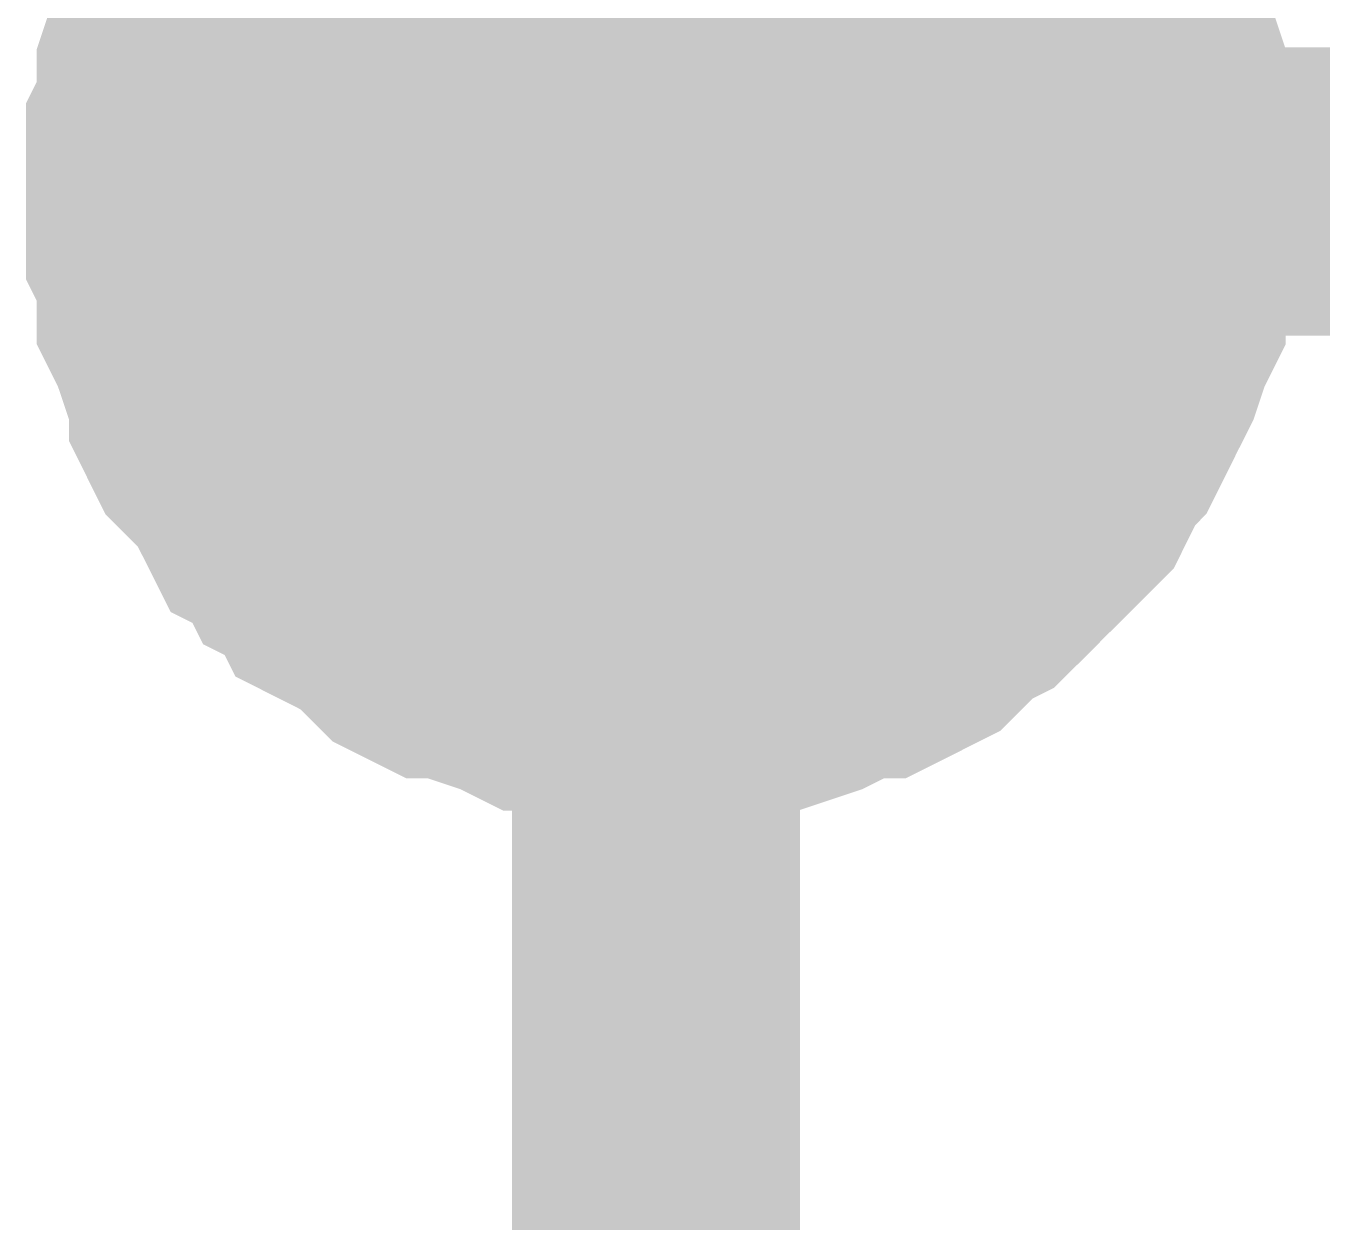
# Model space of a CAD drawing. Header units: inches. Extents: x 0 to 432, y 0 to 280.
# Drawn here: x 337.166 to 338.514, y 59.884 to 61.128 of the extents above; entities that cross this region are included whole.
import ezdxf

# ---------------------------------------------------------------- set-up
doc = ezdxf.new("R2010")
doc.units = ezdxf.units.IN
doc.layers.add('Sheet', color=255, linetype='Continuous')

msp = doc.modelspace()

# ---------------------------------------------------------------- linework, layer by layer
at = {"layer": 'Sheet'}
for points in [[(345.4467, 71.119, 0.2997, 0.2997, 0), (337.8211, 71.119, 0.2997, 0.2997, 0), (337.8211, 60.9559, 0.2997, 0.2997, 0), (342.9086, 60.9559, 0.2997, 0.2997, 0)], [(337.3157, 60.9559, 0.2997, 0.2997, 0), (337.3157, 60.9784, 0.2997, 0.2997, 0), (337.3157, 61.0121, 0.2997, 0.2997, 0), (337.3269, 61.0345, 0.2997, 0.2997, 0), (337.3269, 61.057, 0.2997, 0.2997, 0), (337.3269, 61.0794, 0.2997, 0.2997, 0), (337.3381, 61.1131, 0.2997, 0.2997, 0), (337.3494, 61.1356, 0.2997, 0.2997, 0), (337.3606, 61.1581, 0.2997, 0.2997, 0), (337.3606, 61.1805, 0.2997, 0.2997, 0), (337.3718, 61.203, 0.2997, 0.2997, 0), (337.3831, 61.2254, 0.2997, 0.2997, 0), (337.4055, 61.2479, 0.2997, 0.2997, 0), (337.4167, 61.2591, 0.2997, 0.2997, 0), (337.428, 61.2816, 0.2997, 0.2997, 0)], [(337.3157, 60.9559, 0.2997, 0.2997, 0), (337.3157, 60.9784, 0.2997, 0.2997, 0), (337.3157, 61.0121, 0.2997, 0.2997, 0), (337.3269, 61.0345, 0.2997, 0.2997, 0), (337.3269, 61.057, 0.2997, 0.2997, 0), (337.3269, 61.0794, 0.2997, 0.2997, 0), (337.3381, 61.1131, 0.2997, 0.2997, 0), (337.3494, 61.1356, 0.2997, 0.2997, 0), (337.3606, 61.1581, 0.2997, 0.2997, 0), (337.3606, 61.1805, 0.2997, 0.2997, 0), (337.3718, 61.203, 0.2997, 0.2997, 0), (337.3831, 61.2254, 0.2997, 0.2997, 0), (337.4055, 61.2479, 0.2997, 0.2997, 0), (337.4167, 61.2591, 0.2997, 0.2997, 0), (337.428, 61.2816, 0.2997, 0.2997, 0)], [(337.3157, 60.9559, 0.2997, 0.2997, 0), (337.3157, 60.9784, 0.2997, 0.2997, 0), (337.3157, 61.0121, 0.2997, 0.2997, 0), (337.3269, 61.0345, 0.2997, 0.2997, 0), (337.3269, 61.057, 0.2997, 0.2997, 0), (337.3269, 61.0794, 0.2997, 0.2997, 0), (337.3381, 61.1131, 0.2997, 0.2997, 0), (337.3494, 61.1356, 0.2997, 0.2997, 0), (337.3606, 61.1581, 0.2997, 0.2997, 0), (337.3606, 61.1805, 0.2997, 0.2997, 0), (337.3718, 61.203, 0.2997, 0.2997, 0), (337.3831, 61.2254, 0.2997, 0.2997, 0), (337.4055, 61.2479, 0.2997, 0.2997, 0), (337.4167, 61.2591, 0.2997, 0.2997, 0), (337.428, 61.2816, 0.2997, 0.2997, 0)], [(337.3157, 60.9559, 0.2997, 0.2997, 0), (337.3157, 60.9784, 0.2997, 0.2997, 0), (337.3157, 61.0121, 0.2997, 0.2997, 0), (337.3269, 61.0345, 0.2997, 0.2997, 0), (337.3269, 61.057, 0.2997, 0.2997, 0), (337.3269, 61.0794, 0.2997, 0.2997, 0), (337.3381, 61.1131, 0.2997, 0.2997, 0), (337.3494, 61.1356, 0.2997, 0.2997, 0), (337.3606, 61.1581, 0.2997, 0.2997, 0), (337.3606, 61.1805, 0.2997, 0.2997, 0), (337.3718, 61.203, 0.2997, 0.2997, 0), (337.3831, 61.2254, 0.2997, 0.2997, 0), (337.4055, 61.2479, 0.2997, 0.2997, 0), (337.4167, 61.2591, 0.2997, 0.2997, 0), (337.428, 61.2816, 0.2997, 0.2997, 0)], [(338.2141, 61.2816, 0.2997, 0.2997, 0), (338.2366, 61.2591, 0.2997, 0.2997, 0), (338.2478, 61.2479, 0.2997, 0.2997, 0), (338.2591, 61.2254, 0.2997, 0.2997, 0), (338.2703, 61.203, 0.2997, 0.2997, 0), (338.2815, 61.1805, 0.2997, 0.2997, 0), (338.2927, 61.1581, 0.2997, 0.2997, 0), (338.304, 61.1356, 0.2997, 0.2997, 0), (338.3152, 61.1131, 0.2997, 0.2997, 0), (338.3264, 61.0794, 0.2997, 0.2997, 0), (338.3264, 61.057, 0.2997, 0.2997, 0), (338.3264, 61.0345, 0.2997, 0.2997, 0), (338.3377, 61.0121, 0.2997, 0.2997, 0), (338.3377, 60.9784, 0.2997, 0.2997, 0), (338.3377, 60.9559, 0.2997, 0.2997, 0)], [(338.2141, 61.2816, 0.2997, 0.2997, 0), (338.2366, 61.2591, 0.2997, 0.2997, 0), (338.2478, 61.2479, 0.2997, 0.2997, 0), (338.2591, 61.2254, 0.2997, 0.2997, 0), (338.2703, 61.203, 0.2997, 0.2997, 0), (338.2815, 61.1805, 0.2997, 0.2997, 0), (338.2927, 61.1581, 0.2997, 0.2997, 0), (338.304, 61.1356, 0.2997, 0.2997, 0), (338.3152, 61.1131, 0.2997, 0.2997, 0), (338.3264, 61.0794, 0.2997, 0.2997, 0), (338.3264, 61.057, 0.2997, 0.2997, 0), (338.3264, 61.0345, 0.2997, 0.2997, 0), (338.3377, 61.0121, 0.2997, 0.2997, 0), (338.3377, 60.9784, 0.2997, 0.2997, 0), (338.3377, 60.9559, 0.2997, 0.2997, 0)], [(338.2141, 61.2816, 0.2997, 0.2997, 0), (338.2366, 61.2591, 0.2997, 0.2997, 0), (338.2478, 61.2479, 0.2997, 0.2997, 0), (338.2591, 61.2254, 0.2997, 0.2997, 0), (338.2703, 61.203, 0.2997, 0.2997, 0), (338.2815, 61.1805, 0.2997, 0.2997, 0), (338.2927, 61.1581, 0.2997, 0.2997, 0), (338.304, 61.1356, 0.2997, 0.2997, 0), (338.3152, 61.1131, 0.2997, 0.2997, 0), (338.3264, 61.0794, 0.2997, 0.2997, 0), (338.3264, 61.057, 0.2997, 0.2997, 0), (338.3264, 61.0345, 0.2997, 0.2997, 0), (338.3377, 61.0121, 0.2997, 0.2997, 0), (338.3377, 60.9784, 0.2997, 0.2997, 0), (338.3377, 60.9559, 0.2997, 0.2997, 0)], [(338.2141, 61.2816, 0.2997, 0.2997, 0), (338.2366, 61.2591, 0.2997, 0.2997, 0), (338.2478, 61.2479, 0.2997, 0.2997, 0), (338.2591, 61.2254, 0.2997, 0.2997, 0), (338.2703, 61.203, 0.2997, 0.2997, 0), (338.2815, 61.1805, 0.2997, 0.2997, 0), (338.2927, 61.1581, 0.2997, 0.2997, 0), (338.304, 61.1356, 0.2997, 0.2997, 0), (338.3152, 61.1131, 0.2997, 0.2997, 0), (338.3264, 61.0794, 0.2997, 0.2997, 0), (338.3264, 61.057, 0.2997, 0.2997, 0), (338.3264, 61.0345, 0.2997, 0.2997, 0), (338.3377, 61.0121, 0.2997, 0.2997, 0), (338.3377, 60.9784, 0.2997, 0.2997, 0), (338.3377, 60.9559, 0.2997, 0.2997, 0)], [(337.3157, 60.9559, 0.0991, 0.0991, 0), (337.3157, 60.9784, 0.0991, 0.0991, 0), (337.3157, 61.0121, 0.0991, 0.0991, 0), (337.3269, 61.0345, 0.0991, 0.0991, 0), (337.3269, 61.057, 0.0991, 0.0991, 0), (337.3269, 61.0794, 0.0991, 0.0991, 0), (337.3381, 61.1131, 0.0991, 0.0991, 0), (337.3494, 61.1356, 0.0991, 0.0991, 0), (337.3606, 61.1581, 0.0991, 0.0991, 0), (337.3606, 61.1805, 0.0991, 0.0991, 0)], [(337.3157, 60.9559, 0.0991, 0.0991, 0), (337.3157, 60.9784, 0.0991, 0.0991, 0), (337.3157, 61.0121, 0.0991, 0.0991, 0), (337.3269, 61.0345, 0.0991, 0.0991, 0), (337.3269, 61.057, 0.0991, 0.0991, 0), (337.3269, 61.0794, 0.0991, 0.0991, 0), (337.3381, 61.1131, 0.0991, 0.0991, 0), (337.3494, 61.1356, 0.0991, 0.0991, 0), (337.3606, 61.1581, 0.0991, 0.0991, 0), (337.3606, 61.1805, 0.0991, 0.0991, 0)], [(337.3157, 60.9559, 0.0991, 0.0991, 0), (337.3157, 60.9784, 0.0991, 0.0991, 0), (337.3157, 61.0121, 0.0991, 0.0991, 0), (337.3269, 61.0345, 0.0991, 0.0991, 0), (337.3269, 61.057, 0.0991, 0.0991, 0), (337.3269, 61.0794, 0.0991, 0.0991, 0), (337.3381, 61.1131, 0.0991, 0.0991, 0), (337.3494, 61.1356, 0.0991, 0.0991, 0), (337.3606, 61.1581, 0.0991, 0.0991, 0), (337.3606, 61.1805, 0.0991, 0.0991, 0)], [(337.3157, 60.9559, 0.0991, 0.0991, 0), (337.3157, 60.9784, 0.0991, 0.0991, 0), (337.3157, 61.0121, 0.0991, 0.0991, 0), (337.3269, 61.0345, 0.0991, 0.0991, 0), (337.3269, 61.057, 0.0991, 0.0991, 0), (337.3269, 61.0794, 0.0991, 0.0991, 0), (337.3381, 61.1131, 0.0991, 0.0991, 0), (337.3494, 61.1356, 0.0991, 0.0991, 0), (337.3606, 61.1581, 0.0991, 0.0991, 0), (337.3606, 61.1805, 0.0991, 0.0991, 0)], [(338.2815, 61.1805, 0.0991, 0.0991, 0), (338.2927, 61.1581, 0.0991, 0.0991, 0), (338.304, 61.1356, 0.0991, 0.0991, 0), (338.3152, 61.1131, 0.0991, 0.0991, 0), (338.3264, 61.0794, 0.0991, 0.0991, 0), (338.3264, 61.057, 0.0991, 0.0991, 0), (338.3264, 61.0345, 0.0991, 0.0991, 0), (338.3377, 61.0121, 0.0991, 0.0991, 0), (338.3377, 60.9784, 0.0991, 0.0991, 0), (338.3377, 60.9559, 0.0991, 0.0991, 0)], [(338.2815, 61.1805, 0.0991, 0.0991, 0), (338.2927, 61.1581, 0.0991, 0.0991, 0), (338.304, 61.1356, 0.0991, 0.0991, 0), (338.3152, 61.1131, 0.0991, 0.0991, 0), (338.3264, 61.0794, 0.0991, 0.0991, 0), (338.3264, 61.057, 0.0991, 0.0991, 0), (338.3264, 61.0345, 0.0991, 0.0991, 0), (338.3377, 61.0121, 0.0991, 0.0991, 0), (338.3377, 60.9784, 0.0991, 0.0991, 0), (338.3377, 60.9559, 0.0991, 0.0991, 0)], [(338.2815, 61.1805, 0.0991, 0.0991, 0), (338.2927, 61.1581, 0.0991, 0.0991, 0), (338.304, 61.1356, 0.0991, 0.0991, 0), (338.3152, 61.1131, 0.0991, 0.0991, 0), (338.3264, 61.0794, 0.0991, 0.0991, 0), (338.3264, 61.057, 0.0991, 0.0991, 0), (338.3264, 61.0345, 0.0991, 0.0991, 0), (338.3377, 61.0121, 0.0991, 0.0991, 0), (338.3377, 60.9784, 0.0991, 0.0991, 0), (338.3377, 60.9559, 0.0991, 0.0991, 0)], [(338.2815, 61.1805, 0.0991, 0.0991, 0), (338.2927, 61.1581, 0.0991, 0.0991, 0), (338.304, 61.1356, 0.0991, 0.0991, 0), (338.3152, 61.1131, 0.0991, 0.0991, 0), (338.3264, 61.0794, 0.0991, 0.0991, 0), (338.3264, 61.057, 0.0991, 0.0991, 0), (338.3264, 61.0345, 0.0991, 0.0991, 0), (338.3377, 61.0121, 0.0991, 0.0991, 0), (338.3377, 60.9784, 0.0991, 0.0991, 0), (338.3377, 60.9559, 0.0991, 0.0991, 0)], [(337.8211, 60.4506, 0.2997, 0.2997, 0), (337.7986, 60.4506, 0.2997, 0.2997, 0), (337.7649, 60.4506, 0.2997, 0.2997, 0), (337.7424, 60.4618, 0.2997, 0.2997, 0), (337.72, 60.4618, 0.2997, 0.2997, 0), (337.6975, 60.4618, 0.2997, 0.2997, 0), (337.6751, 60.473, 0.2997, 0.2997, 0), (337.6414, 60.4843, 0.2997, 0.2997, 0), (337.6189, 60.4955, 0.2997, 0.2997, 0), (337.5964, 60.4955, 0.2997, 0.2997, 0), (337.574, 60.5067, 0.2997, 0.2997, 0), (337.5627, 60.518, 0.2997, 0.2997, 0), (337.5403, 60.5404, 0.2997, 0.2997, 0), (337.5178, 60.5516, 0.2997, 0.2997, 0), (337.4954, 60.5629, 0.2997, 0.2997, 0), (337.4841, 60.5853, 0.2997, 0.2997, 0), (337.4617, 60.5966, 0.2997, 0.2997, 0), (337.4504, 60.619, 0.2997, 0.2997, 0), (337.428, 60.6302, 0.2997, 0.2997, 0), (337.4167, 60.6527, 0.2997, 0.2997, 0), (337.4055, 60.6752, 0.2997, 0.2997, 0), (337.3831, 60.6976, 0.2997, 0.2997, 0), (337.3718, 60.7089, 0.2997, 0.2997, 0), (337.3606, 60.7313, 0.2997, 0.2997, 0), (337.3606, 60.7538, 0.2997, 0.2997, 0), (337.3494, 60.7762, 0.2997, 0.2997, 0), (337.3381, 60.8099, 0.2997, 0.2997, 0), (337.3269, 60.8324, 0.2997, 0.2997, 0), (337.3269, 60.8548, 0.2997, 0.2997, 0), (337.3269, 60.8773, 0.2997, 0.2997, 0), (337.3157, 60.8998, 0.2997, 0.2997, 0), (337.3157, 60.9335, 0.2997, 0.2997, 0), (337.3157, 60.9559, 0.2997, 0.2997, 0)], [(337.3157, 60.9559, 0.2997, 0.2997, 0), (337.3157, 60.9559, 0.2997, 0.2997, 0)], [(337.8211, 60.4506, 0.2997, 0.2997, 0), (337.7986, 60.4506, 0.2997, 0.2997, 0), (337.7649, 60.4506, 0.2997, 0.2997, 0), (337.7424, 60.4618, 0.2997, 0.2997, 0), (337.72, 60.4618, 0.2997, 0.2997, 0), (337.6975, 60.4618, 0.2997, 0.2997, 0), (337.6751, 60.473, 0.2997, 0.2997, 0), (337.6414, 60.4843, 0.2997, 0.2997, 0), (337.6189, 60.4955, 0.2997, 0.2997, 0), (337.5964, 60.4955, 0.2997, 0.2997, 0), (337.574, 60.5067, 0.2997, 0.2997, 0), (337.5627, 60.518, 0.2997, 0.2997, 0), (337.5403, 60.5404, 0.2997, 0.2997, 0), (337.5178, 60.5516, 0.2997, 0.2997, 0), (337.4954, 60.5629, 0.2997, 0.2997, 0), (337.4841, 60.5853, 0.2997, 0.2997, 0), (337.4617, 60.5966, 0.2997, 0.2997, 0), (337.4504, 60.619, 0.2997, 0.2997, 0), (337.428, 60.6302, 0.2997, 0.2997, 0), (337.4167, 60.6527, 0.2997, 0.2997, 0), (337.4055, 60.6752, 0.2997, 0.2997, 0), (337.3831, 60.6976, 0.2997, 0.2997, 0), (337.3718, 60.7089, 0.2997, 0.2997, 0), (337.3606, 60.7313, 0.2997, 0.2997, 0), (337.3606, 60.7538, 0.2997, 0.2997, 0), (337.3494, 60.7762, 0.2997, 0.2997, 0), (337.3381, 60.8099, 0.2997, 0.2997, 0), (337.3269, 60.8324, 0.2997, 0.2997, 0), (337.3269, 60.8548, 0.2997, 0.2997, 0), (337.3269, 60.8773, 0.2997, 0.2997, 0), (337.3157, 60.8998, 0.2997, 0.2997, 0), (337.3157, 60.9335, 0.2997, 0.2997, 0), (337.3157, 60.9559, 0.2997, 0.2997, 0)], [(337.3157, 60.9559, 0.2997, 0.2997, 0), (337.3157, 60.9559, 0.2997, 0.2997, 0)], [(337.8211, 60.4506, 0.2997, 0.2997, 0), (337.7986, 60.4506, 0.2997, 0.2997, 0), (337.7649, 60.4506, 0.2997, 0.2997, 0), (337.7424, 60.4618, 0.2997, 0.2997, 0), (337.72, 60.4618, 0.2997, 0.2997, 0), (337.6975, 60.4618, 0.2997, 0.2997, 0), (337.6751, 60.473, 0.2997, 0.2997, 0), (337.6414, 60.4843, 0.2997, 0.2997, 0), (337.6189, 60.4955, 0.2997, 0.2997, 0), (337.5964, 60.4955, 0.2997, 0.2997, 0), (337.574, 60.5067, 0.2997, 0.2997, 0), (337.5627, 60.518, 0.2997, 0.2997, 0), (337.5403, 60.5404, 0.2997, 0.2997, 0), (337.5178, 60.5516, 0.2997, 0.2997, 0), (337.4954, 60.5629, 0.2997, 0.2997, 0), (337.4841, 60.5853, 0.2997, 0.2997, 0), (337.4617, 60.5966, 0.2997, 0.2997, 0), (337.4504, 60.619, 0.2997, 0.2997, 0), (337.428, 60.6302, 0.2997, 0.2997, 0), (337.4167, 60.6527, 0.2997, 0.2997, 0), (337.4055, 60.6752, 0.2997, 0.2997, 0), (337.3831, 60.6976, 0.2997, 0.2997, 0), (337.3718, 60.7089, 0.2997, 0.2997, 0), (337.3606, 60.7313, 0.2997, 0.2997, 0), (337.3606, 60.7538, 0.2997, 0.2997, 0), (337.3494, 60.7762, 0.2997, 0.2997, 0), (337.3381, 60.8099, 0.2997, 0.2997, 0), (337.3269, 60.8324, 0.2997, 0.2997, 0), (337.3269, 60.8548, 0.2997, 0.2997, 0), (337.3269, 60.8773, 0.2997, 0.2997, 0), (337.3157, 60.8998, 0.2997, 0.2997, 0), (337.3157, 60.9335, 0.2997, 0.2997, 0), (337.3157, 60.9559, 0.2997, 0.2997, 0)], [(337.3157, 60.9559, 0.2997, 0.2997, 0), (337.3157, 60.9559, 0.2997, 0.2997, 0)], [(337.8211, 60.4506, 0.2997, 0.2997, 0), (337.7986, 60.4506, 0.2997, 0.2997, 0), (337.7649, 60.4506, 0.2997, 0.2997, 0), (337.7424, 60.4618, 0.2997, 0.2997, 0), (337.72, 60.4618, 0.2997, 0.2997, 0), (337.6975, 60.4618, 0.2997, 0.2997, 0), (337.6751, 60.473, 0.2997, 0.2997, 0), (337.6414, 60.4843, 0.2997, 0.2997, 0), (337.6189, 60.4955, 0.2997, 0.2997, 0), (337.5964, 60.4955, 0.2997, 0.2997, 0), (337.574, 60.5067, 0.2997, 0.2997, 0), (337.5627, 60.518, 0.2997, 0.2997, 0), (337.5403, 60.5404, 0.2997, 0.2997, 0), (337.5178, 60.5516, 0.2997, 0.2997, 0), (337.4954, 60.5629, 0.2997, 0.2997, 0), (337.4841, 60.5853, 0.2997, 0.2997, 0), (337.4617, 60.5966, 0.2997, 0.2997, 0), (337.4504, 60.619, 0.2997, 0.2997, 0), (337.428, 60.6302, 0.2997, 0.2997, 0), (337.4167, 60.6527, 0.2997, 0.2997, 0), (337.4055, 60.6752, 0.2997, 0.2997, 0), (337.3831, 60.6976, 0.2997, 0.2997, 0), (337.3718, 60.7089, 0.2997, 0.2997, 0), (337.3606, 60.7313, 0.2997, 0.2997, 0), (337.3606, 60.7538, 0.2997, 0.2997, 0), (337.3494, 60.7762, 0.2997, 0.2997, 0), (337.3381, 60.8099, 0.2997, 0.2997, 0), (337.3269, 60.8324, 0.2997, 0.2997, 0), (337.3269, 60.8548, 0.2997, 0.2997, 0), (337.3269, 60.8773, 0.2997, 0.2997, 0), (337.3157, 60.8998, 0.2997, 0.2997, 0), (337.3157, 60.9335, 0.2997, 0.2997, 0), (337.3157, 60.9559, 0.2997, 0.2997, 0)], [(337.3157, 60.9559, 0.2997, 0.2997, 0), (337.3157, 60.9559, 0.2997, 0.2997, 0)], [(338.3377, 60.9559, 0.2997, 0.2997, 0), (338.3377, 60.9335, 0.2997, 0.2997, 0), (338.3377, 60.8998, 0.2997, 0.2997, 0), (338.3264, 60.8773, 0.2997, 0.2997, 0), (338.3264, 60.8548, 0.2997, 0.2997, 0), (338.3264, 60.8324, 0.2997, 0.2997, 0), (338.3152, 60.8099, 0.2997, 0.2997, 0), (338.304, 60.7762, 0.2997, 0.2997, 0), (338.2927, 60.7538, 0.2997, 0.2997, 0), (338.2815, 60.7313, 0.2997, 0.2997, 0), (338.2703, 60.7089, 0.2997, 0.2997, 0), (338.2591, 60.6976, 0.2997, 0.2997, 0), (338.2478, 60.6752, 0.2997, 0.2997, 0), (338.2366, 60.6527, 0.2997, 0.2997, 0), (338.2141, 60.6302, 0.2997, 0.2997, 0), (338.2029, 60.619, 0.2997, 0.2997, 0), (338.1804, 60.5966, 0.2997, 0.2997, 0), (338.1692, 60.5853, 0.2997, 0.2997, 0), (338.1467, 60.5629, 0.2997, 0.2997, 0), (338.1243, 60.5516, 0.2997, 0.2997, 0), (338.1131, 60.5404, 0.2997, 0.2997, 0), (338.0906, 60.518, 0.2997, 0.2997, 0), (338.0681, 60.5067, 0.2997, 0.2997, 0), (338.0457, 60.4955, 0.2997, 0.2997, 0), (338.0232, 60.4955, 0.2997, 0.2997, 0), (338.0007, 60.4843, 0.2997, 0.2997, 0), (337.9783, 60.473, 0.2997, 0.2997, 0), (337.9446, 60.4618, 0.2997, 0.2997, 0), (337.9221, 60.4618, 0.2997, 0.2997, 0), (337.8997, 60.4618, 0.2997, 0.2997, 0), (337.8772, 60.4506, 0.2997, 0.2997, 0), (337.8435, 60.4506, 0.2997, 0.2997, 0), (337.8211, 60.4506, 0.2997, 0.2997, 0)], [(337.8211, 60.9559, 0.2997, 0.2997, 0), (337.8211, 55.88, 0.2997, 0.2997, 0)], [(338.3377, 60.9559, 0.2997, 0.2997, 0), (338.3377, 60.9335, 0.2997, 0.2997, 0), (338.3377, 60.8998, 0.2997, 0.2997, 0), (338.3264, 60.8773, 0.2997, 0.2997, 0), (338.3264, 60.8548, 0.2997, 0.2997, 0), (338.3264, 60.8324, 0.2997, 0.2997, 0), (338.3152, 60.8099, 0.2997, 0.2997, 0), (338.304, 60.7762, 0.2997, 0.2997, 0), (338.2927, 60.7538, 0.2997, 0.2997, 0), (338.2815, 60.7313, 0.2997, 0.2997, 0), (338.2703, 60.7089, 0.2997, 0.2997, 0), (338.2591, 60.6976, 0.2997, 0.2997, 0), (338.2478, 60.6752, 0.2997, 0.2997, 0), (338.2366, 60.6527, 0.2997, 0.2997, 0), (338.2141, 60.6302, 0.2997, 0.2997, 0), (338.2029, 60.619, 0.2997, 0.2997, 0), (338.1804, 60.5966, 0.2997, 0.2997, 0), (338.1692, 60.5853, 0.2997, 0.2997, 0), (338.1467, 60.5629, 0.2997, 0.2997, 0), (338.1243, 60.5516, 0.2997, 0.2997, 0), (338.1131, 60.5404, 0.2997, 0.2997, 0), (338.0906, 60.518, 0.2997, 0.2997, 0), (338.0681, 60.5067, 0.2997, 0.2997, 0), (338.0457, 60.4955, 0.2997, 0.2997, 0), (338.0232, 60.4955, 0.2997, 0.2997, 0), (338.0007, 60.4843, 0.2997, 0.2997, 0), (337.9783, 60.473, 0.2997, 0.2997, 0), (337.9446, 60.4618, 0.2997, 0.2997, 0), (337.9221, 60.4618, 0.2997, 0.2997, 0), (337.8997, 60.4618, 0.2997, 0.2997, 0), (337.8772, 60.4506, 0.2997, 0.2997, 0), (337.8435, 60.4506, 0.2997, 0.2997, 0), (337.8211, 60.4506, 0.2997, 0.2997, 0)], [(338.3377, 60.9559, 0.2997, 0.2997, 0), (338.3377, 60.9335, 0.2997, 0.2997, 0), (338.3377, 60.8998, 0.2997, 0.2997, 0), (338.3264, 60.8773, 0.2997, 0.2997, 0), (338.3264, 60.8548, 0.2997, 0.2997, 0), (338.3264, 60.8324, 0.2997, 0.2997, 0), (338.3152, 60.8099, 0.2997, 0.2997, 0), (338.304, 60.7762, 0.2997, 0.2997, 0), (338.2927, 60.7538, 0.2997, 0.2997, 0), (338.2815, 60.7313, 0.2997, 0.2997, 0), (338.2703, 60.7089, 0.2997, 0.2997, 0), (338.2591, 60.6976, 0.2997, 0.2997, 0), (338.2478, 60.6752, 0.2997, 0.2997, 0), (338.2366, 60.6527, 0.2997, 0.2997, 0), (338.2141, 60.6302, 0.2997, 0.2997, 0), (338.2029, 60.619, 0.2997, 0.2997, 0), (338.1804, 60.5966, 0.2997, 0.2997, 0), (338.1692, 60.5853, 0.2997, 0.2997, 0), (338.1467, 60.5629, 0.2997, 0.2997, 0), (338.1243, 60.5516, 0.2997, 0.2997, 0), (338.1131, 60.5404, 0.2997, 0.2997, 0), (338.0906, 60.518, 0.2997, 0.2997, 0), (338.0681, 60.5067, 0.2997, 0.2997, 0), (338.0457, 60.4955, 0.2997, 0.2997, 0), (338.0232, 60.4955, 0.2997, 0.2997, 0), (338.0007, 60.4843, 0.2997, 0.2997, 0), (337.9783, 60.473, 0.2997, 0.2997, 0), (337.9446, 60.4618, 0.2997, 0.2997, 0), (337.9221, 60.4618, 0.2997, 0.2997, 0), (337.8997, 60.4618, 0.2997, 0.2997, 0), (337.8772, 60.4506, 0.2997, 0.2997, 0), (337.8435, 60.4506, 0.2997, 0.2997, 0), (337.8211, 60.4506, 0.2997, 0.2997, 0)], [(338.3377, 60.9559, 0.2997, 0.2997, 0), (338.3377, 60.9335, 0.2997, 0.2997, 0), (338.3377, 60.8998, 0.2997, 0.2997, 0), (338.3264, 60.8773, 0.2997, 0.2997, 0), (338.3264, 60.8548, 0.2997, 0.2997, 0), (338.3264, 60.8324, 0.2997, 0.2997, 0), (338.3152, 60.8099, 0.2997, 0.2997, 0), (338.304, 60.7762, 0.2997, 0.2997, 0), (338.2927, 60.7538, 0.2997, 0.2997, 0), (338.2815, 60.7313, 0.2997, 0.2997, 0), (338.2703, 60.7089, 0.2997, 0.2997, 0), (338.2591, 60.6976, 0.2997, 0.2997, 0), (338.2478, 60.6752, 0.2997, 0.2997, 0), (338.2366, 60.6527, 0.2997, 0.2997, 0), (338.2141, 60.6302, 0.2997, 0.2997, 0), (338.2029, 60.619, 0.2997, 0.2997, 0), (338.1804, 60.5966, 0.2997, 0.2997, 0), (338.1692, 60.5853, 0.2997, 0.2997, 0), (338.1467, 60.5629, 0.2997, 0.2997, 0), (338.1243, 60.5516, 0.2997, 0.2997, 0), (338.1131, 60.5404, 0.2997, 0.2997, 0), (338.0906, 60.518, 0.2997, 0.2997, 0), (338.0681, 60.5067, 0.2997, 0.2997, 0), (338.0457, 60.4955, 0.2997, 0.2997, 0), (338.0232, 60.4955, 0.2997, 0.2997, 0), (338.0007, 60.4843, 0.2997, 0.2997, 0), (337.9783, 60.473, 0.2997, 0.2997, 0), (337.9446, 60.4618, 0.2997, 0.2997, 0), (337.9221, 60.4618, 0.2997, 0.2997, 0), (337.8997, 60.4618, 0.2997, 0.2997, 0), (337.8772, 60.4506, 0.2997, 0.2997, 0), (337.8435, 60.4506, 0.2997, 0.2997, 0), (337.8211, 60.4506, 0.2997, 0.2997, 0)], [(338.3377, 60.9559, 0.2997, 0.2997, 0), (338.3377, 60.9559, 0.2997, 0.2997, 0), (338.3377, 60.9559, 0.2997, 0.2997, 0), (338.3377, 60.9559, 0.2997, 0.2997, 0), (338.3377, 60.9559, 0.2997, 0.2997, 0), (338.3377, 60.9559, 0.2997, 0.2997, 0), (338.3377, 60.9559, 0.2997, 0.2997, 0), (338.3377, 60.9559, 0.2997, 0.2997, 0), (338.3377, 60.9559, 0.2997, 0.2997, 0), (338.3377, 60.9559, 0.2997, 0.2997, 0), (338.3377, 60.9559, 0.2997, 0.2997, 0), (338.3377, 60.9559, 0.2997, 0.2997, 0), (338.3377, 60.9559, 0.2997, 0.2997, 0), (338.3377, 60.9559, 0.2997, 0.2997, 0), (338.3377, 60.9559, 0.2997, 0.2997, 0), (338.3377, 60.9559, 0.2997, 0.2997, 0), (338.3377, 60.9559, 0.2997, 0.2997, 0), (338.3377, 60.9559, 0.2997, 0.2997, 0), (338.3377, 60.9559, 0.2997, 0.2997, 0), (338.3377, 60.9559, 0.2997, 0.2997, 0), (338.3377, 60.9559, 0.2997, 0.2997, 0), (338.3377, 60.9559, 0.2997, 0.2997, 0), (338.3377, 60.9559, 0.2997, 0.2997, 0), (338.3377, 60.9559, 0.2997, 0.2997, 0), (338.3377, 60.9559, 0.2997, 0.2997, 0), (338.3377, 60.9559, 0.2997, 0.2997, 0), (338.3377, 60.9559, 0.2997, 0.2997, 0), (338.3377, 60.9559, 0.2997, 0.2997, 0), (338.3377, 60.9559, 0.2997, 0.2997, 0), (338.3377, 60.9559, 0.2997, 0.2997, 0), (338.3377, 60.9559, 0.2997, 0.2997, 0), (338.3377, 60.9559, 0.2997, 0.2997, 0), (338.3377, 60.9559, 0.2997, 0.2997, 0)], [(338.3377, 60.9559, 0.2997, 0.2997, 0), (338.3377, 60.9559, 0.2997, 0.2997, 0)], [(338.3377, 60.9559, 0.2997, 0.2997, 0), (338.3377, 60.9559, 0.2997, 0.2997, 0), (338.3377, 60.9559, 0.2997, 0.2997, 0), (338.3377, 60.9559, 0.2997, 0.2997, 0), (338.3377, 60.9559, 0.2997, 0.2997, 0), (338.3377, 60.9559, 0.2997, 0.2997, 0), (338.3377, 60.9559, 0.2997, 0.2997, 0), (338.3377, 60.9559, 0.2997, 0.2997, 0), (338.3377, 60.9559, 0.2997, 0.2997, 0), (338.3377, 60.9559, 0.2997, 0.2997, 0), (338.3377, 60.9559, 0.2997, 0.2997, 0), (338.3377, 60.9559, 0.2997, 0.2997, 0), (338.3377, 60.9559, 0.2997, 0.2997, 0), (338.3377, 60.9559, 0.2997, 0.2997, 0), (338.3377, 60.9559, 0.2997, 0.2997, 0), (338.3377, 60.9559, 0.2997, 0.2997, 0), (338.3377, 60.9559, 0.2997, 0.2997, 0), (338.3377, 60.9559, 0.2997, 0.2997, 0), (338.3377, 60.9559, 0.2997, 0.2997, 0), (338.3377, 60.9559, 0.2997, 0.2997, 0), (338.3377, 60.9559, 0.2997, 0.2997, 0), (338.3377, 60.9559, 0.2997, 0.2997, 0), (338.3377, 60.9559, 0.2997, 0.2997, 0), (338.3377, 60.9559, 0.2997, 0.2997, 0), (338.3377, 60.9559, 0.2997, 0.2997, 0), (338.3377, 60.9559, 0.2997, 0.2997, 0), (338.3377, 60.9559, 0.2997, 0.2997, 0), (338.3377, 60.9559, 0.2997, 0.2997, 0), (338.3377, 60.9559, 0.2997, 0.2997, 0), (338.3377, 60.9559, 0.2997, 0.2997, 0), (338.3377, 60.9559, 0.2997, 0.2997, 0), (338.3377, 60.9559, 0.2997, 0.2997, 0), (338.3377, 60.9559, 0.2997, 0.2997, 0)], [(338.3377, 60.9559, 0.2997, 0.2997, 0), (338.3377, 60.9559, 0.2997, 0.2997, 0)], [(338.3377, 60.9559, 0.2997, 0.2997, 0), (338.3377, 60.9559, 0.2997, 0.2997, 0), (338.3377, 60.9559, 0.2997, 0.2997, 0), (338.3377, 60.9559, 0.2997, 0.2997, 0), (338.3377, 60.9559, 0.2997, 0.2997, 0), (338.3377, 60.9559, 0.2997, 0.2997, 0), (338.3377, 60.9559, 0.2997, 0.2997, 0), (338.3377, 60.9559, 0.2997, 0.2997, 0), (338.3377, 60.9559, 0.2997, 0.2997, 0), (338.3377, 60.9559, 0.2997, 0.2997, 0), (338.3377, 60.9559, 0.2997, 0.2997, 0), (338.3377, 60.9559, 0.2997, 0.2997, 0), (338.3377, 60.9559, 0.2997, 0.2997, 0), (338.3377, 60.9559, 0.2997, 0.2997, 0), (338.3377, 60.9559, 0.2997, 0.2997, 0), (338.3377, 60.9559, 0.2997, 0.2997, 0), (338.3377, 60.9559, 0.2997, 0.2997, 0), (338.3377, 60.9559, 0.2997, 0.2997, 0), (338.3377, 60.9559, 0.2997, 0.2997, 0), (338.3377, 60.9559, 0.2997, 0.2997, 0), (338.3377, 60.9559, 0.2997, 0.2997, 0), (338.3377, 60.9559, 0.2997, 0.2997, 0), (338.3377, 60.9559, 0.2997, 0.2997, 0), (338.3377, 60.9559, 0.2997, 0.2997, 0), (338.3377, 60.9559, 0.2997, 0.2997, 0), (338.3377, 60.9559, 0.2997, 0.2997, 0), (338.3377, 60.9559, 0.2997, 0.2997, 0), (338.3377, 60.9559, 0.2997, 0.2997, 0), (338.3377, 60.9559, 0.2997, 0.2997, 0), (338.3377, 60.9559, 0.2997, 0.2997, 0), (338.3377, 60.9559, 0.2997, 0.2997, 0), (338.3377, 60.9559, 0.2997, 0.2997, 0), (338.3377, 60.9559, 0.2997, 0.2997, 0)], [(338.3377, 60.9559, 0.2997, 0.2997, 0), (338.3377, 60.9559, 0.2997, 0.2997, 0)], [(338.3377, 60.9559, 0.2997, 0.2997, 0), (338.3377, 60.9559, 0.2997, 0.2997, 0), (338.3377, 60.9559, 0.2997, 0.2997, 0), (338.3377, 60.9559, 0.2997, 0.2997, 0), (338.3377, 60.9559, 0.2997, 0.2997, 0), (338.3377, 60.9559, 0.2997, 0.2997, 0), (338.3377, 60.9559, 0.2997, 0.2997, 0), (338.3377, 60.9559, 0.2997, 0.2997, 0), (338.3377, 60.9559, 0.2997, 0.2997, 0), (338.3377, 60.9559, 0.2997, 0.2997, 0), (338.3377, 60.9559, 0.2997, 0.2997, 0), (338.3377, 60.9559, 0.2997, 0.2997, 0), (338.3377, 60.9559, 0.2997, 0.2997, 0), (338.3377, 60.9559, 0.2997, 0.2997, 0), (338.3377, 60.9559, 0.2997, 0.2997, 0), (338.3377, 60.9559, 0.2997, 0.2997, 0), (338.3377, 60.9559, 0.2997, 0.2997, 0), (338.3377, 60.9559, 0.2997, 0.2997, 0), (338.3377, 60.9559, 0.2997, 0.2997, 0), (338.3377, 60.9559, 0.2997, 0.2997, 0), (338.3377, 60.9559, 0.2997, 0.2997, 0), (338.3377, 60.9559, 0.2997, 0.2997, 0), (338.3377, 60.9559, 0.2997, 0.2997, 0), (338.3377, 60.9559, 0.2997, 0.2997, 0), (338.3377, 60.9559, 0.2997, 0.2997, 0), (338.3377, 60.9559, 0.2997, 0.2997, 0), (338.3377, 60.9559, 0.2997, 0.2997, 0), (338.3377, 60.9559, 0.2997, 0.2997, 0), (338.3377, 60.9559, 0.2997, 0.2997, 0), (338.3377, 60.9559, 0.2997, 0.2997, 0), (338.3377, 60.9559, 0.2997, 0.2997, 0), (338.3377, 60.9559, 0.2997, 0.2997, 0), (338.3377, 60.9559, 0.2997, 0.2997, 0)], [(338.3377, 60.9559, 0.2997, 0.2997, 0), (338.3377, 60.9559, 0.2997, 0.2997, 0)], [(337.8211, 60.4506, 0.0991, 0.0991, 0), (337.7986, 60.4506, 0.0991, 0.0991, 0), (337.7649, 60.4506, 0.0991, 0.0991, 0), (337.7424, 60.4618, 0.0991, 0.0991, 0), (337.72, 60.4618, 0.0991, 0.0991, 0), (337.6975, 60.4618, 0.0991, 0.0991, 0), (337.6751, 60.473, 0.0991, 0.0991, 0), (337.6414, 60.4843, 0.0991, 0.0991, 0), (337.6189, 60.4955, 0.0991, 0.0991, 0), (337.5964, 60.4955, 0.0991, 0.0991, 0), (337.574, 60.5067, 0.0991, 0.0991, 0), (337.5627, 60.518, 0.0991, 0.0991, 0), (337.5403, 60.5404, 0.0991, 0.0991, 0), (337.5178, 60.5516, 0.0991, 0.0991, 0), (337.4954, 60.5629, 0.0991, 0.0991, 0), (337.4841, 60.5853, 0.0991, 0.0991, 0), (337.4617, 60.5966, 0.0991, 0.0991, 0), (337.4504, 60.619, 0.0991, 0.0991, 0), (337.428, 60.6302, 0.0991, 0.0991, 0), (337.4167, 60.6527, 0.0991, 0.0991, 0), (337.4055, 60.6752, 0.0991, 0.0991, 0), (337.3831, 60.6976, 0.0991, 0.0991, 0), (337.3718, 60.7089, 0.0991, 0.0991, 0), (337.3606, 60.7313, 0.0991, 0.0991, 0), (337.3606, 60.7538, 0.0991, 0.0991, 0), (337.3494, 60.7762, 0.0991, 0.0991, 0), (337.3381, 60.8099, 0.0991, 0.0991, 0), (337.3269, 60.8324, 0.0991, 0.0991, 0), (337.3269, 60.8548, 0.0991, 0.0991, 0), (337.3269, 60.8773, 0.0991, 0.0991, 0), (337.3157, 60.8998, 0.0991, 0.0991, 0), (337.3157, 60.9335, 0.0991, 0.0991, 0), (337.3157, 60.9559, 0.0991, 0.0991, 0)], [(337.3157, 60.9559, 0.0991, 0.0991, 0), (337.3157, 60.9559, 0.0991, 0.0991, 0)], [(337.8211, 60.4506, 0.0991, 0.0991, 0), (337.7986, 60.4506, 0.0991, 0.0991, 0), (337.7649, 60.4506, 0.0991, 0.0991, 0), (337.7424, 60.4618, 0.0991, 0.0991, 0), (337.72, 60.4618, 0.0991, 0.0991, 0), (337.6975, 60.4618, 0.0991, 0.0991, 0), (337.6751, 60.473, 0.0991, 0.0991, 0), (337.6414, 60.4843, 0.0991, 0.0991, 0), (337.6189, 60.4955, 0.0991, 0.0991, 0), (337.5964, 60.4955, 0.0991, 0.0991, 0), (337.574, 60.5067, 0.0991, 0.0991, 0), (337.5627, 60.518, 0.0991, 0.0991, 0), (337.5403, 60.5404, 0.0991, 0.0991, 0), (337.5178, 60.5516, 0.0991, 0.0991, 0), (337.4954, 60.5629, 0.0991, 0.0991, 0), (337.4841, 60.5853, 0.0991, 0.0991, 0), (337.4617, 60.5966, 0.0991, 0.0991, 0), (337.4504, 60.619, 0.0991, 0.0991, 0), (337.428, 60.6302, 0.0991, 0.0991, 0), (337.4167, 60.6527, 0.0991, 0.0991, 0), (337.4055, 60.6752, 0.0991, 0.0991, 0), (337.3831, 60.6976, 0.0991, 0.0991, 0), (337.3718, 60.7089, 0.0991, 0.0991, 0), (337.3606, 60.7313, 0.0991, 0.0991, 0), (337.3606, 60.7538, 0.0991, 0.0991, 0), (337.3494, 60.7762, 0.0991, 0.0991, 0), (337.3381, 60.8099, 0.0991, 0.0991, 0), (337.3269, 60.8324, 0.0991, 0.0991, 0), (337.3269, 60.8548, 0.0991, 0.0991, 0), (337.3269, 60.8773, 0.0991, 0.0991, 0), (337.3157, 60.8998, 0.0991, 0.0991, 0), (337.3157, 60.9335, 0.0991, 0.0991, 0), (337.3157, 60.9559, 0.0991, 0.0991, 0)], [(337.3157, 60.9559, 0.0991, 0.0991, 0), (337.3157, 60.9559, 0.0991, 0.0991, 0)], [(337.8211, 60.4506, 0.0991, 0.0991, 0), (337.7986, 60.4506, 0.0991, 0.0991, 0), (337.7649, 60.4506, 0.0991, 0.0991, 0), (337.7424, 60.4618, 0.0991, 0.0991, 0), (337.72, 60.4618, 0.0991, 0.0991, 0), (337.6975, 60.4618, 0.0991, 0.0991, 0), (337.6751, 60.473, 0.0991, 0.0991, 0), (337.6414, 60.4843, 0.0991, 0.0991, 0), (337.6189, 60.4955, 0.0991, 0.0991, 0), (337.5964, 60.4955, 0.0991, 0.0991, 0), (337.574, 60.5067, 0.0991, 0.0991, 0), (337.5627, 60.518, 0.0991, 0.0991, 0), (337.5403, 60.5404, 0.0991, 0.0991, 0), (337.5178, 60.5516, 0.0991, 0.0991, 0), (337.4954, 60.5629, 0.0991, 0.0991, 0), (337.4841, 60.5853, 0.0991, 0.0991, 0), (337.4617, 60.5966, 0.0991, 0.0991, 0), (337.4504, 60.619, 0.0991, 0.0991, 0), (337.428, 60.6302, 0.0991, 0.0991, 0), (337.4167, 60.6527, 0.0991, 0.0991, 0), (337.4055, 60.6752, 0.0991, 0.0991, 0), (337.3831, 60.6976, 0.0991, 0.0991, 0), (337.3718, 60.7089, 0.0991, 0.0991, 0), (337.3606, 60.7313, 0.0991, 0.0991, 0), (337.3606, 60.7538, 0.0991, 0.0991, 0), (337.3494, 60.7762, 0.0991, 0.0991, 0), (337.3381, 60.8099, 0.0991, 0.0991, 0), (337.3269, 60.8324, 0.0991, 0.0991, 0), (337.3269, 60.8548, 0.0991, 0.0991, 0), (337.3269, 60.8773, 0.0991, 0.0991, 0), (337.3157, 60.8998, 0.0991, 0.0991, 0), (337.3157, 60.9335, 0.0991, 0.0991, 0), (337.3157, 60.9559, 0.0991, 0.0991, 0)], [(337.3157, 60.9559, 0.0991, 0.0991, 0), (337.3157, 60.9559, 0.0991, 0.0991, 0)], [(337.8211, 60.4506, 0.0991, 0.0991, 0), (337.7986, 60.4506, 0.0991, 0.0991, 0), (337.7649, 60.4506, 0.0991, 0.0991, 0), (337.7424, 60.4618, 0.0991, 0.0991, 0), (337.72, 60.4618, 0.0991, 0.0991, 0), (337.6975, 60.4618, 0.0991, 0.0991, 0), (337.6751, 60.473, 0.0991, 0.0991, 0), (337.6414, 60.4843, 0.0991, 0.0991, 0), (337.6189, 60.4955, 0.0991, 0.0991, 0), (337.5964, 60.4955, 0.0991, 0.0991, 0), (337.574, 60.5067, 0.0991, 0.0991, 0), (337.5627, 60.518, 0.0991, 0.0991, 0), (337.5403, 60.5404, 0.0991, 0.0991, 0), (337.5178, 60.5516, 0.0991, 0.0991, 0), (337.4954, 60.5629, 0.0991, 0.0991, 0), (337.4841, 60.5853, 0.0991, 0.0991, 0), (337.4617, 60.5966, 0.0991, 0.0991, 0), (337.4504, 60.619, 0.0991, 0.0991, 0), (337.428, 60.6302, 0.0991, 0.0991, 0), (337.4167, 60.6527, 0.0991, 0.0991, 0), (337.4055, 60.6752, 0.0991, 0.0991, 0), (337.3831, 60.6976, 0.0991, 0.0991, 0), (337.3718, 60.7089, 0.0991, 0.0991, 0), (337.3606, 60.7313, 0.0991, 0.0991, 0), (337.3606, 60.7538, 0.0991, 0.0991, 0), (337.3494, 60.7762, 0.0991, 0.0991, 0), (337.3381, 60.8099, 0.0991, 0.0991, 0), (337.3269, 60.8324, 0.0991, 0.0991, 0), (337.3269, 60.8548, 0.0991, 0.0991, 0), (337.3269, 60.8773, 0.0991, 0.0991, 0), (337.3157, 60.8998, 0.0991, 0.0991, 0), (337.3157, 60.9335, 0.0991, 0.0991, 0), (337.3157, 60.9559, 0.0991, 0.0991, 0)], [(337.3157, 60.9559, 0.0991, 0.0991, 0), (337.3157, 60.9559, 0.0991, 0.0991, 0)], [(338.3377, 60.9559, 0.0991, 0.0991, 0), (338.3377, 60.9335, 0.0991, 0.0991, 0), (338.3377, 60.8998, 0.0991, 0.0991, 0), (338.3264, 60.8773, 0.0991, 0.0991, 0), (338.3264, 60.8548, 0.0991, 0.0991, 0), (338.3264, 60.8324, 0.0991, 0.0991, 0), (338.3152, 60.8099, 0.0991, 0.0991, 0), (338.304, 60.7762, 0.0991, 0.0991, 0), (338.2927, 60.7538, 0.0991, 0.0991, 0), (338.2815, 60.7313, 0.0991, 0.0991, 0), (338.2703, 60.7089, 0.0991, 0.0991, 0), (338.2591, 60.6976, 0.0991, 0.0991, 0), (338.2478, 60.6752, 0.0991, 0.0991, 0), (338.2366, 60.6527, 0.0991, 0.0991, 0), (338.2141, 60.6302, 0.0991, 0.0991, 0), (338.2029, 60.619, 0.0991, 0.0991, 0), (338.1804, 60.5966, 0.0991, 0.0991, 0), (338.1692, 60.5853, 0.0991, 0.0991, 0), (338.1467, 60.5629, 0.0991, 0.0991, 0), (338.1243, 60.5516, 0.0991, 0.0991, 0), (338.1131, 60.5404, 0.0991, 0.0991, 0), (338.0906, 60.518, 0.0991, 0.0991, 0), (338.0681, 60.5067, 0.0991, 0.0991, 0), (338.0457, 60.4955, 0.0991, 0.0991, 0), (338.0232, 60.4955, 0.0991, 0.0991, 0), (338.0007, 60.4843, 0.0991, 0.0991, 0), (337.9783, 60.473, 0.0991, 0.0991, 0), (337.9446, 60.4618, 0.0991, 0.0991, 0), (337.9221, 60.4618, 0.0991, 0.0991, 0), (337.8997, 60.4618, 0.0991, 0.0991, 0), (337.8772, 60.4506, 0.0991, 0.0991, 0), (337.8435, 60.4506, 0.0991, 0.0991, 0), (337.8211, 60.4506, 0.0991, 0.0991, 0)], [(338.3377, 60.9559, 0.0991, 0.0991, 0), (338.3377, 60.9335, 0.0991, 0.0991, 0), (338.3377, 60.8998, 0.0991, 0.0991, 0), (338.3264, 60.8773, 0.0991, 0.0991, 0), (338.3264, 60.8548, 0.0991, 0.0991, 0), (338.3264, 60.8324, 0.0991, 0.0991, 0), (338.3152, 60.8099, 0.0991, 0.0991, 0), (338.304, 60.7762, 0.0991, 0.0991, 0), (338.2927, 60.7538, 0.0991, 0.0991, 0), (338.2815, 60.7313, 0.0991, 0.0991, 0), (338.2703, 60.7089, 0.0991, 0.0991, 0), (338.2591, 60.6976, 0.0991, 0.0991, 0), (338.2478, 60.6752, 0.0991, 0.0991, 0), (338.2366, 60.6527, 0.0991, 0.0991, 0), (338.2141, 60.6302, 0.0991, 0.0991, 0), (338.2029, 60.619, 0.0991, 0.0991, 0), (338.1804, 60.5966, 0.0991, 0.0991, 0), (338.1692, 60.5853, 0.0991, 0.0991, 0), (338.1467, 60.5629, 0.0991, 0.0991, 0), (338.1243, 60.5516, 0.0991, 0.0991, 0), (338.1131, 60.5404, 0.0991, 0.0991, 0), (338.0906, 60.518, 0.0991, 0.0991, 0), (338.0681, 60.5067, 0.0991, 0.0991, 0), (338.0457, 60.4955, 0.0991, 0.0991, 0), (338.0232, 60.4955, 0.0991, 0.0991, 0), (338.0007, 60.4843, 0.0991, 0.0991, 0), (337.9783, 60.473, 0.0991, 0.0991, 0), (337.9446, 60.4618, 0.0991, 0.0991, 0), (337.9221, 60.4618, 0.0991, 0.0991, 0), (337.8997, 60.4618, 0.0991, 0.0991, 0), (337.8772, 60.4506, 0.0991, 0.0991, 0), (337.8435, 60.4506, 0.0991, 0.0991, 0), (337.8211, 60.4506, 0.0991, 0.0991, 0)], [(338.3377, 60.9559, 0.0991, 0.0991, 0), (338.3377, 60.9335, 0.0991, 0.0991, 0), (338.3377, 60.8998, 0.0991, 0.0991, 0), (338.3264, 60.8773, 0.0991, 0.0991, 0), (338.3264, 60.8548, 0.0991, 0.0991, 0), (338.3264, 60.8324, 0.0991, 0.0991, 0), (338.3152, 60.8099, 0.0991, 0.0991, 0), (338.304, 60.7762, 0.0991, 0.0991, 0), (338.2927, 60.7538, 0.0991, 0.0991, 0), (338.2815, 60.7313, 0.0991, 0.0991, 0), (338.2703, 60.7089, 0.0991, 0.0991, 0), (338.2591, 60.6976, 0.0991, 0.0991, 0), (338.2478, 60.6752, 0.0991, 0.0991, 0), (338.2366, 60.6527, 0.0991, 0.0991, 0), (338.2141, 60.6302, 0.0991, 0.0991, 0), (338.2029, 60.619, 0.0991, 0.0991, 0), (338.1804, 60.5966, 0.0991, 0.0991, 0), (338.1692, 60.5853, 0.0991, 0.0991, 0), (338.1467, 60.5629, 0.0991, 0.0991, 0), (338.1243, 60.5516, 0.0991, 0.0991, 0), (338.1131, 60.5404, 0.0991, 0.0991, 0), (338.0906, 60.518, 0.0991, 0.0991, 0), (338.0681, 60.5067, 0.0991, 0.0991, 0), (338.0457, 60.4955, 0.0991, 0.0991, 0), (338.0232, 60.4955, 0.0991, 0.0991, 0), (338.0007, 60.4843, 0.0991, 0.0991, 0), (337.9783, 60.473, 0.0991, 0.0991, 0), (337.9446, 60.4618, 0.0991, 0.0991, 0), (337.9221, 60.4618, 0.0991, 0.0991, 0), (337.8997, 60.4618, 0.0991, 0.0991, 0), (337.8772, 60.4506, 0.0991, 0.0991, 0), (337.8435, 60.4506, 0.0991, 0.0991, 0), (337.8211, 60.4506, 0.0991, 0.0991, 0)], [(338.3377, 60.9559, 0.0991, 0.0991, 0), (338.3377, 60.9335, 0.0991, 0.0991, 0), (338.3377, 60.8998, 0.0991, 0.0991, 0), (338.3264, 60.8773, 0.0991, 0.0991, 0), (338.3264, 60.8548, 0.0991, 0.0991, 0), (338.3264, 60.8324, 0.0991, 0.0991, 0), (338.3152, 60.8099, 0.0991, 0.0991, 0), (338.304, 60.7762, 0.0991, 0.0991, 0), (338.2927, 60.7538, 0.0991, 0.0991, 0), (338.2815, 60.7313, 0.0991, 0.0991, 0), (338.2703, 60.7089, 0.0991, 0.0991, 0), (338.2591, 60.6976, 0.0991, 0.0991, 0), (338.2478, 60.6752, 0.0991, 0.0991, 0), (338.2366, 60.6527, 0.0991, 0.0991, 0), (338.2141, 60.6302, 0.0991, 0.0991, 0), (338.2029, 60.619, 0.0991, 0.0991, 0), (338.1804, 60.5966, 0.0991, 0.0991, 0), (338.1692, 60.5853, 0.0991, 0.0991, 0), (338.1467, 60.5629, 0.0991, 0.0991, 0), (338.1243, 60.5516, 0.0991, 0.0991, 0), (338.1131, 60.5404, 0.0991, 0.0991, 0), (338.0906, 60.518, 0.0991, 0.0991, 0), (338.0681, 60.5067, 0.0991, 0.0991, 0), (338.0457, 60.4955, 0.0991, 0.0991, 0), (338.0232, 60.4955, 0.0991, 0.0991, 0), (338.0007, 60.4843, 0.0991, 0.0991, 0), (337.9783, 60.473, 0.0991, 0.0991, 0), (337.9446, 60.4618, 0.0991, 0.0991, 0), (337.9221, 60.4618, 0.0991, 0.0991, 0), (337.8997, 60.4618, 0.0991, 0.0991, 0), (337.8772, 60.4506, 0.0991, 0.0991, 0), (337.8435, 60.4506, 0.0991, 0.0991, 0), (337.8211, 60.4506, 0.0991, 0.0991, 0)], [(338.3377, 60.9559, 0.0991, 0.0991, 0), (338.3377, 60.9559, 0.0991, 0.0991, 0), (338.3377, 60.9559, 0.0991, 0.0991, 0), (338.3377, 60.9559, 0.0991, 0.0991, 0), (338.3377, 60.9559, 0.0991, 0.0991, 0), (338.3377, 60.9559, 0.0991, 0.0991, 0), (338.3377, 60.9559, 0.0991, 0.0991, 0), (338.3377, 60.9559, 0.0991, 0.0991, 0), (338.3377, 60.9559, 0.0991, 0.0991, 0), (338.3377, 60.9559, 0.0991, 0.0991, 0), (338.3377, 60.9559, 0.0991, 0.0991, 0), (338.3377, 60.9559, 0.0991, 0.0991, 0), (338.3377, 60.9559, 0.0991, 0.0991, 0), (338.3377, 60.9559, 0.0991, 0.0991, 0), (338.3377, 60.9559, 0.0991, 0.0991, 0), (338.3377, 60.9559, 0.0991, 0.0991, 0), (338.3377, 60.9559, 0.0991, 0.0991, 0), (338.3377, 60.9559, 0.0991, 0.0991, 0), (338.3377, 60.9559, 0.0991, 0.0991, 0), (338.3377, 60.9559, 0.0991, 0.0991, 0), (338.3377, 60.9559, 0.0991, 0.0991, 0), (338.3377, 60.9559, 0.0991, 0.0991, 0), (338.3377, 60.9559, 0.0991, 0.0991, 0), (338.3377, 60.9559, 0.0991, 0.0991, 0), (338.3377, 60.9559, 0.0991, 0.0991, 0), (338.3377, 60.9559, 0.0991, 0.0991, 0), (338.3377, 60.9559, 0.0991, 0.0991, 0), (338.3377, 60.9559, 0.0991, 0.0991, 0), (338.3377, 60.9559, 0.0991, 0.0991, 0), (338.3377, 60.9559, 0.0991, 0.0991, 0), (338.3377, 60.9559, 0.0991, 0.0991, 0), (338.3377, 60.9559, 0.0991, 0.0991, 0), (338.3377, 60.9559, 0.0991, 0.0991, 0)], [(338.3377, 60.9559, 0.0991, 0.0991, 0), (338.3377, 60.9559, 0.0991, 0.0991, 0)], [(338.3377, 60.9559, 0.0991, 0.0991, 0), (338.3377, 60.9559, 0.0991, 0.0991, 0), (338.3377, 60.9559, 0.0991, 0.0991, 0), (338.3377, 60.9559, 0.0991, 0.0991, 0), (338.3377, 60.9559, 0.0991, 0.0991, 0), (338.3377, 60.9559, 0.0991, 0.0991, 0), (338.3377, 60.9559, 0.0991, 0.0991, 0), (338.3377, 60.9559, 0.0991, 0.0991, 0), (338.3377, 60.9559, 0.0991, 0.0991, 0), (338.3377, 60.9559, 0.0991, 0.0991, 0), (338.3377, 60.9559, 0.0991, 0.0991, 0), (338.3377, 60.9559, 0.0991, 0.0991, 0), (338.3377, 60.9559, 0.0991, 0.0991, 0), (338.3377, 60.9559, 0.0991, 0.0991, 0), (338.3377, 60.9559, 0.0991, 0.0991, 0), (338.3377, 60.9559, 0.0991, 0.0991, 0), (338.3377, 60.9559, 0.0991, 0.0991, 0), (338.3377, 60.9559, 0.0991, 0.0991, 0), (338.3377, 60.9559, 0.0991, 0.0991, 0), (338.3377, 60.9559, 0.0991, 0.0991, 0), (338.3377, 60.9559, 0.0991, 0.0991, 0), (338.3377, 60.9559, 0.0991, 0.0991, 0), (338.3377, 60.9559, 0.0991, 0.0991, 0), (338.3377, 60.9559, 0.0991, 0.0991, 0), (338.3377, 60.9559, 0.0991, 0.0991, 0), (338.3377, 60.9559, 0.0991, 0.0991, 0), (338.3377, 60.9559, 0.0991, 0.0991, 0), (338.3377, 60.9559, 0.0991, 0.0991, 0), (338.3377, 60.9559, 0.0991, 0.0991, 0), (338.3377, 60.9559, 0.0991, 0.0991, 0), (338.3377, 60.9559, 0.0991, 0.0991, 0), (338.3377, 60.9559, 0.0991, 0.0991, 0), (338.3377, 60.9559, 0.0991, 0.0991, 0)], [(338.3377, 60.9559, 0.0991, 0.0991, 0), (338.3377, 60.9559, 0.0991, 0.0991, 0)], [(338.3377, 60.9559, 0.0991, 0.0991, 0), (338.3377, 60.9559, 0.0991, 0.0991, 0), (338.3377, 60.9559, 0.0991, 0.0991, 0), (338.3377, 60.9559, 0.0991, 0.0991, 0), (338.3377, 60.9559, 0.0991, 0.0991, 0), (338.3377, 60.9559, 0.0991, 0.0991, 0), (338.3377, 60.9559, 0.0991, 0.0991, 0), (338.3377, 60.9559, 0.0991, 0.0991, 0), (338.3377, 60.9559, 0.0991, 0.0991, 0), (338.3377, 60.9559, 0.0991, 0.0991, 0), (338.3377, 60.9559, 0.0991, 0.0991, 0), (338.3377, 60.9559, 0.0991, 0.0991, 0), (338.3377, 60.9559, 0.0991, 0.0991, 0), (338.3377, 60.9559, 0.0991, 0.0991, 0), (338.3377, 60.9559, 0.0991, 0.0991, 0), (338.3377, 60.9559, 0.0991, 0.0991, 0), (338.3377, 60.9559, 0.0991, 0.0991, 0), (338.3377, 60.9559, 0.0991, 0.0991, 0), (338.3377, 60.9559, 0.0991, 0.0991, 0), (338.3377, 60.9559, 0.0991, 0.0991, 0), (338.3377, 60.9559, 0.0991, 0.0991, 0), (338.3377, 60.9559, 0.0991, 0.0991, 0), (338.3377, 60.9559, 0.0991, 0.0991, 0), (338.3377, 60.9559, 0.0991, 0.0991, 0), (338.3377, 60.9559, 0.0991, 0.0991, 0), (338.3377, 60.9559, 0.0991, 0.0991, 0), (338.3377, 60.9559, 0.0991, 0.0991, 0), (338.3377, 60.9559, 0.0991, 0.0991, 0), (338.3377, 60.9559, 0.0991, 0.0991, 0), (338.3377, 60.9559, 0.0991, 0.0991, 0), (338.3377, 60.9559, 0.0991, 0.0991, 0), (338.3377, 60.9559, 0.0991, 0.0991, 0), (338.3377, 60.9559, 0.0991, 0.0991, 0)], [(338.3377, 60.9559, 0.0991, 0.0991, 0), (338.3377, 60.9559, 0.0991, 0.0991, 0)], [(338.3377, 60.9559, 0.0991, 0.0991, 0), (338.3377, 60.9559, 0.0991, 0.0991, 0), (338.3377, 60.9559, 0.0991, 0.0991, 0), (338.3377, 60.9559, 0.0991, 0.0991, 0), (338.3377, 60.9559, 0.0991, 0.0991, 0), (338.3377, 60.9559, 0.0991, 0.0991, 0), (338.3377, 60.9559, 0.0991, 0.0991, 0), (338.3377, 60.9559, 0.0991, 0.0991, 0), (338.3377, 60.9559, 0.0991, 0.0991, 0), (338.3377, 60.9559, 0.0991, 0.0991, 0), (338.3377, 60.9559, 0.0991, 0.0991, 0), (338.3377, 60.9559, 0.0991, 0.0991, 0), (338.3377, 60.9559, 0.0991, 0.0991, 0), (338.3377, 60.9559, 0.0991, 0.0991, 0), (338.3377, 60.9559, 0.0991, 0.0991, 0), (338.3377, 60.9559, 0.0991, 0.0991, 0), (338.3377, 60.9559, 0.0991, 0.0991, 0), (338.3377, 60.9559, 0.0991, 0.0991, 0), (338.3377, 60.9559, 0.0991, 0.0991, 0), (338.3377, 60.9559, 0.0991, 0.0991, 0), (338.3377, 60.9559, 0.0991, 0.0991, 0), (338.3377, 60.9559, 0.0991, 0.0991, 0), (338.3377, 60.9559, 0.0991, 0.0991, 0), (338.3377, 60.9559, 0.0991, 0.0991, 0), (338.3377, 60.9559, 0.0991, 0.0991, 0), (338.3377, 60.9559, 0.0991, 0.0991, 0), (338.3377, 60.9559, 0.0991, 0.0991, 0), (338.3377, 60.9559, 0.0991, 0.0991, 0), (338.3377, 60.9559, 0.0991, 0.0991, 0), (338.3377, 60.9559, 0.0991, 0.0991, 0), (338.3377, 60.9559, 0.0991, 0.0991, 0), (338.3377, 60.9559, 0.0991, 0.0991, 0), (338.3377, 60.9559, 0.0991, 0.0991, 0)], [(338.3377, 60.9559, 0.0991, 0.0991, 0), (338.3377, 60.9559, 0.0991, 0.0991, 0)]]:
    msp.add_lwpolyline(points, format="xyseb", dxfattribs=at)
msp.add_lwpolyline([(337.566, 60.96, 0.508, 0.508, 1), (338.074, 60.96, 0.508, 0.508, 1)], format="xyseb", close=True, dxfattribs=at)

doc.saveas('drawing.dxf')
